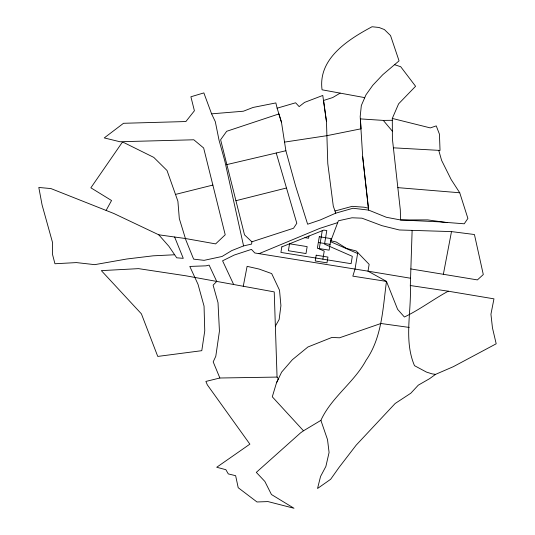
<?xml version="1.0" encoding="UTF-8"?>
<svg xmlns="http://www.w3.org/2000/svg" width="535" height="535" viewBox="0 0 535 535"><rect width="100%" height="100%" fill="white"/><g stroke="black" fill="none" stroke-linecap="round" stroke-linejoin="round"><path stroke-width="0.8" d="M410.318 285.529C411.542 312.152 403.651 340.267 414.491 365.666L426.475 372.092L431.999 373.845L435.537 374.373L453.259 366.709L496.192 343.791L492.467 327.908L490.936 314.246L493.959 298.844L448.23 291.194L410.318 285.529L412.131 230.378M438.74 150.348L441.602 160.366L451.152 179.526L459.732 192.767L467.898 218.434L464.24 223.797L438.56 221.811L400.541 219.965L386.397 217.29L368.628 210.095L352.96 208.255L335.739 213.164L320.345 219.925L307.638 224.225L295.514 185.719L285.877 150.736L281.477 122.261L278.895 113.942L226.679 131.289L220.614 139.749L244.515 234.858L251.871 241.8L251.624 244.08L243.579 245.906L231.782 250.581L222.045 256.479L204.089 260.344L193.63 259.147L185.906 240.108L179.312 218.601L177.894 201.2L167.02 170.498L153.779 157.39L124.421 142.845L122.268 142.317L90.87 187.805L111.547 200.511L106.111 210.429M319.228 248.895L322.244 230.725M322.886 259.167L324.223 251.096L319.214 248.902M357.775 252.567L355.026 269.072L352.832 276.147L386.477 281.403L397.612 309.337L404.393 317.014C419.748 309.645 433.317 299.306 448.23 291.194M308.962 236.035L308.595 238.229L304.943 237.64M443.361 274.294L451.493 231.595L474.431 234.517L483.292 274.549L477.407 279.912L410.78 268.918M243.264 286.265L247.103 266.343L259.174 269.085L271.686 273.592L279.524 290.237L280.922 305.625L279.136 319.509L275.364 326.163M277.056 377.081L219.872 378.004L213.191 361.881L215.792 356.277L219.437 331.152L218.019 302.683L213.111 285.148L216.715 281.43L209.111 265.113L205.988 265.835L189.805 266.437L198.03 284.346L204.049 306.107L204.758 330.864L201.789 350.679L157.751 356.424L141.407 313.851L101.349 270.63L138.538 268.637L185.598 275.752L274.228 291.896L277.056 377.081L278.381 378.894L276.528 382.746L272.288 396.803L303.492 430.795L320.893 420.37C331.433 397.191 354.11 382.525 366.121 360.182C382.151 337.13 382.833 308.2 386.477 281.403L368.006 271.158L254.8 252.975L251.443 249.384L234.19 255.068L222.573 260.806L233.661 284.513M364.382 97.925L364.027 97.497L322.063 89.806C317.797 58.569 348.359 39.423 372.039 26.75L378.987 27.472L384.404 29.565L390.537 35.551L399.056 60.863L382.779 74.693L372.815 85.246L365.987 94.822L361.332 105.522L360.189 116.536L362.69 156.882L368.414 208.189L364.328 207.232L352.197 206.343L334.99 210.991M446.986 222.6L427.699 219.885L400.541 219.965L400.314 209.88L392.389 138.746L392.302 118.429L398.615 103.83L415.575 86.275L400.715 66.728L394.556 64.688M276.528 382.746L281.624 372.133L292.364 359.721L307.919 346.988L331.927 337.431L339.524 337.799L380.92 323.494L409.215 327.427M435.537 374.373L429.538 378.706L418.296 385.16L410.833 393.205L395.164 403.484L356.176 445.147L338.969 467.53L330.65 479.28L317.536 488.488L320.559 476.451L325.868 466.46L329.085 452.463L327.52 439.636L320.893 420.37M303.492 430.795L300.57 432.862L256.312 472.378L264.845 481.426L271.439 494.514L293.983 508.25L267.975 501.583L256.994 501.97L238.209 487.713L235.634 475.695L228.291 473.903L225.857 469.683L216.722 467.262L249.878 444.15L207.299 384.805L205.888 381.422L219.872 378.004M340.153 93.123L332.71 97.557L323.548 100.48L326.464 121.519L327.781 163.563L333.278 206.082L335.739 213.164M259.047 253.657L319.87 228.351L337.705 222.62M251.871 241.8L293.521 228.244L296.811 223.262L276.234 153.003M281.477 122.261L277.123 108.19L295.608 102.787L299.152 106.605L304.549 102.406L322.779 95.444L326.464 121.519M235.895 200.712L286.171 188.073M175.493 194.419L212.856 185.07M226.673 164.626L285.877 150.736M284.54 142.109L326.704 135.716L361.071 128.795L360.363 118.897L383.294 120.402L392.309 120.301M174.624 237.012L183.271 258.331L176.717 257.81L174.651 254.767L153.11 255.824L126.782 259L94.722 264.651L76.431 262.591L54.944 263.748L52.537 254.52L52.524 242.469L42.084 204.952L38.808 187.457L50.939 188.574L113.828 213.492L158.768 234.805L185.418 238.51L215.618 243.893L225.215 234.785L203.648 147.994L193.81 139.782L119.907 141.742L104.251 137.916L123.511 123.291L185.886 121.539L194.406 110.772L190.895 96.781L203.855 92.909L211.592 113.841L243.398 111.213L253.095 107.441L275.853 102.927L277.123 108.19M451.493 231.595L399.324 229.976L381.963 225.67L361.974 218.18L352.023 217.778L338.387 220.794L330.523 241.673L357.614 253.523M393.399 147.82L440.037 150.422L439.436 134.158L436.246 125.892L430.287 127.905L392.302 118.429M397.839 187.638L459.732 192.767M318.332 242.489L330.068 244.375M410.519 278.227L368.006 271.158L369.143 264.343L356.25 250.995L346.573 248.441L336.1 241.934L330.857 240.79M158.768 234.805L168.913 246.321L174.651 254.767M383.294 120.402L392.356 131.175M211.592 113.841L215.304 121.646L219.042 140.197L224.84 161.062L243.579 245.906M362.69 156.882L368.628 210.095M281.845 246.876L280.915 252.42L351.094 263.695L352.324 256.339L324.511 244.167L326.785 230.565L323.835 230.09L281.845 246.876M289.549 243.793L288.385 250.728L305.993 253.557L307.157 246.622L289.549 243.793M316.205 255.195L315.235 260.973L326.972 262.859L327.942 257.081L316.205 255.195M319.301 236.711L317.362 248.267L329.105 250.153L331.038 238.597L319.301 236.711"/></g></svg>
